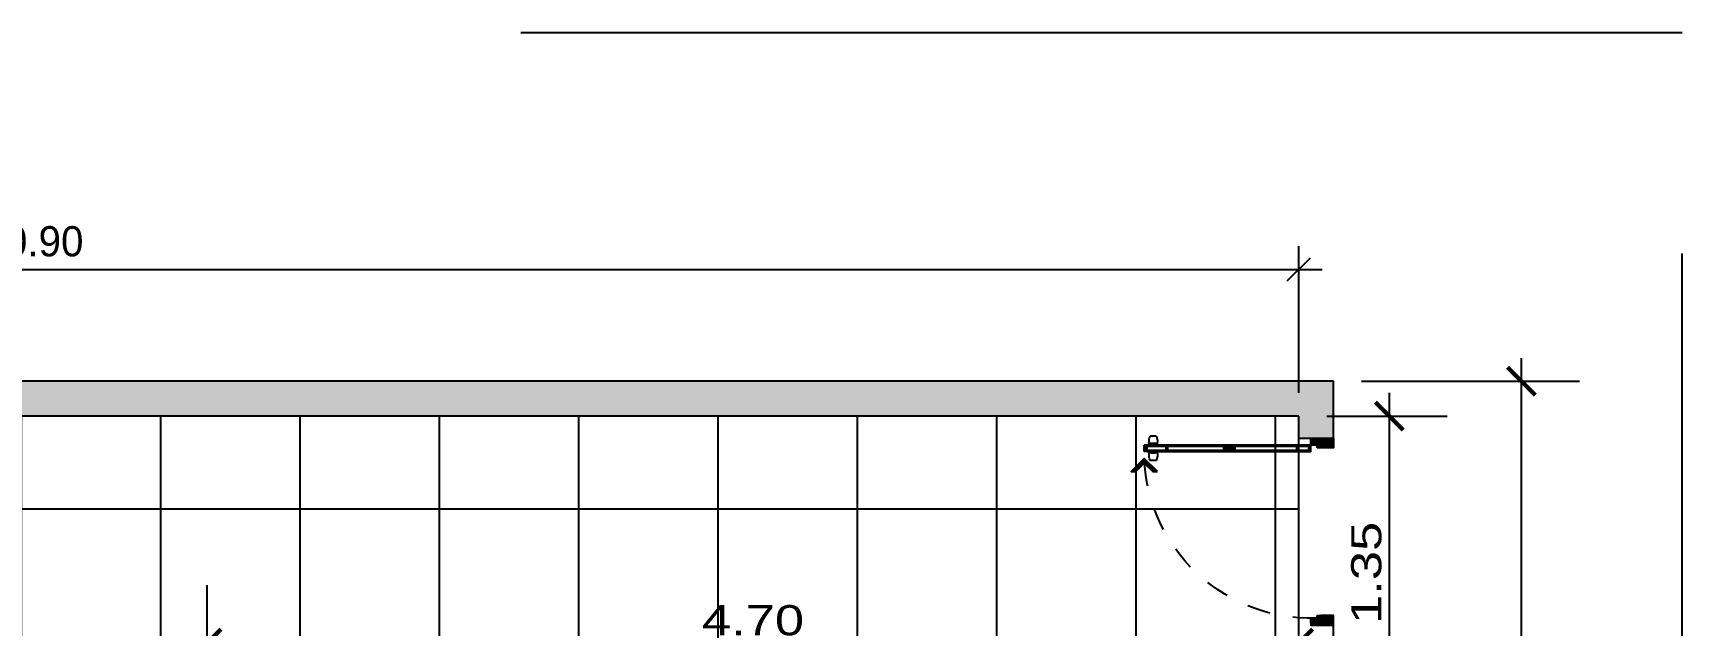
# Model space of a CAD drawing. Header units: inches. Extents: x 5.4 to 65.7, y -9.8 to 26.8.
# Drawn here: x 27.27 to 34.37, y 6.77 to 9.32 of the extents above; entities that cross this region are included whole.
import ezdxf

# ---------------------------------------------------------------- set-up
doc = ezdxf.new("R2010")
doc.units = ezdxf.units.IN
doc.header["$MEASUREMENT"] = 0
doc.linetypes.add('DASHED2', pattern=[0.375, 0.25, -0.125])
doc.linetypes.add('HDR', pattern=[0.36, 0.1, -0.075, 0.11, -0.075])
doc.layers.add('2', color=42, linetype='Continuous')
doc.layers.add('A-PUERTAS', color=1, linetype='Continuous')
doc.layers.add('ROD_PUERTAS', color=27, linetype='Continuous', lineweight=0)
doc.styles.add('Padrão', font='TEMPSITC.TTF')
doc.styles.add('R80-50', font='REFSAN.TTF', dxfattribs={"width": 1.3, "height": 0.13})
doc.dimstyles.new('1-100', dxfattribs={"dimtxt": 0.13, "dimasz": 0.1, "dimexe": 0.1, "dimexo": 0.1, "dimgap": 0.05, "dimtad": 1, "dimzin": 4, "dimdsep": 46, "dimtxsty": 'Padrão', "dimblk1": 'OBLIQUE', "dimblk2": 'OBLIQUE', "dimsah": 1, "dimcen": 0, "dimdle": 0.1, "dimclrd": 256, "dimclre": 253, "dimclrt": 256, "dimadec": 0, "dimazin": 0, "dimtfac": 1, "dimtix": 1, "dimtmove": 2, "dimatfit": 3, "dimldrblk": 'OBLIQUE', "dimfxl": 1, "dimtolj": 1, "dimtzin": 0, "dimlwd": -1, "dimlwe": -1, "dimarcsym": 2})
doc.dimstyles.new('1-50', dxfattribs={"dimtxt": 0.13, "dimasz": 0.12, "dimexe": 0.25, "dimexo": 0.12, "dimgap": 0.03, "dimtad": 1, "dimzin": 5, "dimdsep": 46, "dimtxsty": 'R80-50', "dimblk": 'ARCHTICK', "dimcen": 0.06, "dimdle": 0.1, "dimclrd": 8, "dimclre": 8, "dimclrt": 256, "dimadec": 0, "dimazin": 0, "dimtfac": 1, "dimtix": 1, "dimtmove": 0, "dimatfit": 3, "dimfxl": 1, "dimtolj": 1, "dimtzin": 0, "dimarcsym": 0})
pattern_1 = [(315, (0.7330681, -49.914245), (-0.0014460091433, -0.0014460091433), [])]

# ---------------------------------------------------------------- blocks, each defined once
blk = doc.blocks.new('PUERTA FINAL')
at = {"layer": 'A-PUERTAS'}
h = blk.add_hatch(dxfattribs=at)
h.set_pattern_fill('JIS_WOOD', color=256, scale=0.008, angle=180, style=0)
h.set_pattern_definition([(225, (-1111.0894196, -280.445128), (0.003999999993, -0.003999999993), [])])
h.paths.add_polyline_path([(-678.5089, 91.834), (-678.4998, 91.834), (-678.4998, 91.9556), (-678.549, 91.9556), (-678.549, 91.8872), (-678.5089, 91.8872)])
h.paths.add_polyline_path([(-679.4907, 91.834), (-679.4998, 91.834), (-679.4998, 91.9556), (-679.4496, 91.9556), (-679.4496, 91.8872), (-679.4907, 91.8872)])
h = blk.add_hatch(dxfattribs=at)
h.set_pattern_fill('_USER', color=256, scale=0.0025, angle=405, style=0, pattern_type=0)
h.set_pattern_definition(pattern_1)
h.paths.add_polyline_path([(-679.4636, 91.8667), (-679.4636, 91.834), (-679.4905, 91.834), (-679.4905, 91.8872), (-679.4496, 91.8872), (-679.4496, 91.8667)])
h = blk.add_hatch(dxfattribs=at)
h.set_pattern_fill('_USER', color=256, scale=0.0025, angle=405, style=0, pattern_type=0)
h.set_pattern_definition(pattern_1)
h.paths.add_polyline_path([(-678.5358, 91.8667), (-678.5498, 91.8667), (-678.5498, 91.8872), (-678.5089, 91.8872), (-678.5089, 91.834), (-678.5358, 91.834)])
h = blk.add_hatch(dxfattribs=at)
h.set_pattern_fill('_USER', color=256, scale=0.0025, angle=225, style=0, pattern_type=0)
h.set_pattern_definition([(225, (0, 0), (0.001767766953, -0.001767766953), [])])
h.paths.add_polyline_path([(-678.5408, 90.9556), (-678.5358, 90.9556), (-678.5358, 90.939), (-678.5686, 90.939), (-678.5686, 90.9556), (-678.5637, 90.9556)])
h.paths.add_polyline_path([(-678.5686, 91.82), (-678.5637, 91.82), (-678.5637, 90.9556), (-678.5686, 90.9556)])
h.paths.add_polyline_path([(-678.5358, 90.9556), (-678.5408, 90.9556), (-678.5408, 91.82), (-678.5358, 91.82)])
h.paths.add_polyline_path([(-678.5408, 91.0647), (-678.5637, 91.0647), (-678.5637, 91.0575), (-678.5408, 91.0575)])
h.paths.add_polyline_path([(-678.5637, 91.426), (-678.5408, 91.426), (-678.5408, 91.3646), (-678.5637, 91.3646)])
h.paths.add_polyline_path([(-678.5408, 91.7587), (-678.5637, 91.7587), (-678.5637, 91.7659), (-678.5408, 91.7659)])
h.paths.add_polyline_path([(-678.6767, 91.0105), (-678.606, 90.9398), (-678.6767, 90.8691), (-678.6767, 90.8941), (-678.631, 90.9398), (-678.6767, 90.9855)])
h = blk.add_hatch(dxfattribs=at)
h.set_pattern_fill('_USER', color=256, scale=0.0025, angle=225, style=0, pattern_type=0)
h.set_pattern_definition([(225, (-97.9890494, 471.9185073), (-0.0014460091433, 0.0014460091433), [])])
h.paths.add_polyline_path([(-678.5358, 91.834), (-678.5358, 91.82), (-678.5408, 91.82), (-678.5637, 91.82), (-678.5686, 91.82), (-678.5686, 91.834)])
for p, q in [((-678.5089, 91.8872), (-678.5498, 91.8872)), ((-678.5498, 91.8872), (-678.5498, 91.8667)), ((-678.5686, 91.82), (-678.5686, 91.834)), ((-678.5686, 91.834), (-678.5358, 91.834)), ((-678.5637, 91.82), (-678.5686, 91.82)), ((-678.5686, 91.82), (-678.5686, 90.9556)), ((-678.5686, 90.9556), (-678.5686, 91.82)), ((-678.5408, 91.82), (-678.5637, 91.82)), ((-678.5637, 91.82), (-678.5637, 90.9556)), ((-678.5498, 91.8667), (-678.5358, 91.8667)), ((-678.5408, 91.82), (-678.5408, 90.9556)), ((-678.5358, 91.82), (-678.5408, 91.82)), ((-678.5408, 91.82), (-678.5408, 91.7587)), ((-678.5358, 91.8667), (-678.5358, 91.834)), ((-678.5358, 91.834), (-678.5089, 91.834)), ((-678.5358, 91.834), (-678.5358, 91.82)), ((-678.5358, 91.82), (-678.5358, 90.9556)), ((-678.5637, 91.7587), (-678.5408, 91.7587)), ((-678.5599, 91.7659), (-678.5447, 91.7659)), ((-678.5599, 91.7587), (-678.5599, 91.7659)), ((-678.5447, 91.7587), (-678.5447, 91.7659)), ((-678.6173, 91.0025), (-678.6173, 90.9735)), ((-678.5793, 91.0105), (-678.5844, 91.0105)), ((-678.5768, 91.0081), (-678.5768, 90.9679)), ((-678.5737, 90.9992), (-678.5768, 90.9992)), ((-678.5768, 90.9768), (-678.5768, 90.9992)), ((-678.5768, 90.9768), (-678.5768, 90.9992)), ((-678.5705, 91.0028), (-678.5737, 91.0009)), ((-678.5737, 91.0009), (-678.5737, 90.9751)), ((-678.5737, 91.0009), (-678.5737, 90.9751)), ((-678.5689, 91.0045), (-678.5705, 91.0028)), ((-678.5705, 90.9732), (-678.5705, 91.0028)), ((-678.5705, 91.0028), (-678.5705, 90.9732)), ((-678.5689, 91.0045), (-678.5682, 91.0045)), ((-678.5689, 90.9714), (-678.5689, 91.0045)), ((-678.5682, 91.0045), (-678.5682, 90.9714)), ((-678.5637, 91.0647), (-678.5408, 91.0647)), ((-678.5599, 91.0647), (-678.5599, 91.0575)), ((-678.5599, 91.0575), (-678.5447, 91.0575)), ((-678.5447, 91.0647), (-678.5447, 91.0575)), ((-678.5347, 91.0045), (-678.5355, 91.0045)), ((-678.5355, 91.0045), (-678.5355, 90.9714)), ((-678.5347, 91.0045), (-678.5331, 91.0028)), ((-678.5347, 90.9714), (-678.5347, 91.0045)), ((-678.5331, 91.0028), (-678.53, 91.0009)), ((-678.5331, 90.9732), (-678.5331, 91.0028)), ((-678.5331, 91.0028), (-678.5331, 90.9732)), ((-678.53, 91.0009), (-678.53, 90.9751)), ((-678.53, 91.0009), (-678.53, 90.9751)), ((-678.53, 90.9992), (-678.5268, 90.9992)), ((-678.5268, 91.0081), (-678.5268, 90.9679)), ((-678.5268, 90.9768), (-678.5268, 90.9992)), ((-678.5268, 90.9768), (-678.5268, 90.9992)), ((-678.5244, 91.0105), (-678.5193, 91.0105)), ((-678.4864, 91.0025), (-678.4864, 90.9735)), ((-678.5793, 90.9654), (-678.5844, 90.9654)), ((-678.5737, 90.9768), (-678.5768, 90.9768)), ((-678.5705, 90.9732), (-678.5737, 90.9751)), ((-678.5689, 90.9714), (-678.5705, 90.9732)), ((-678.5682, 90.9714), (-678.5689, 90.9714)), ((-678.5686, 90.9556), (-678.5686, 90.939)), ((-678.5637, 90.9556), (-678.5686, 90.9556)), ((-678.5686, 90.939), (-678.5358, 90.939)), ((-678.5637, 90.9556), (-678.5408, 90.9556)), ((-678.5408, 90.9556), (-678.5358, 90.9556)), ((-678.5358, 90.9556), (-678.5358, 90.939)), ((-678.5355, 90.9714), (-678.5347, 90.9714)), ((-678.5347, 90.9714), (-678.5331, 90.9732)), ((-678.5331, 90.9732), (-678.53, 90.9751)), ((-678.53, 90.9768), (-678.5268, 90.9768)), ((-678.5244, 90.9654), (-678.5193, 90.9654))]:
    blk.add_line(p, q, dxfattribs=at)
for points in [[(-679.4907, 91.834), (-679.4998, 91.834), (-679.4998, 91.9556), (-679.4496, 91.9556), (-679.4496, 91.8872), (-679.4907, 91.8872)], [(-679.4496, 91.8667), (-679.4496, 91.8872), (-679.4905, 91.8872), (-679.4905, 91.834), (-679.4636, 91.834), (-679.4636, 91.8667)], [(-678.5089, 91.834), (-678.4998, 91.834), (-678.4998, 91.9556), (-678.549, 91.9556), (-678.549, 91.8872), (-678.5089, 91.8872)], [(-678.5686, 91.82), (-678.5637, 91.82), (-678.5637, 90.9556), (-678.5686, 90.9556)], [(-678.5358, 90.9556), (-678.5408, 90.9556), (-678.5408, 91.82), (-678.5358, 91.82)], [(-678.5408, 91.7587), (-678.5637, 91.7587), (-678.5637, 91.7659), (-678.5408, 91.7659)], [(-678.5637, 91.426), (-678.5408, 91.426), (-678.5408, 91.3646), (-678.5637, 91.3646)], [(-678.6767, 91.0105), (-678.606, 90.9398), (-678.6767, 90.8691), (-678.6767, 90.8941), (-678.631, 90.9398), (-678.6767, 90.9855)], [(-678.5408, 91.0647), (-678.5637, 91.0647), (-678.5637, 91.0575), (-678.5408, 91.0575)]]:
    blk.add_lwpolyline(points, close=True, dxfattribs=at)
for points in [[(-678.5408, 91.426), (-678.5637, 91.426)], [(-678.5408, 91.3646), (-678.5637, 91.3646)]]:
    blk.add_lwpolyline(points, dxfattribs=at)
at = {"layer": 'A-PUERTAS', "linetype": 'HDR', "ltscale": 0.5}
blk.add_arc((-678.5686, 91.834), 0.895, 178.29787, 273.82152, dxfattribs=at)
at = {"layer": 'A-PUERTAS'}
for centre, radius, start, end in [((-678.6148, 91.0025), 0.00245, 112.73732, 180), ((-678.5867, 90.9355), 0.0751, 88.22626, 112.73732), ((-678.5793, 91.0081), 0.00245, 0, 90), ((-678.5244, 91.0081), 0.00245, 90, 180), ((-678.5169, 90.9355), 0.0751, 67.26268, 91.77374), ((-678.4888, 91.0025), 0.00245, 360, 67.26268), ((-678.6148, 90.9735), 0.00245, 180, 247.26268), ((-678.5867, 91.0405), 0.0751, 247.26268, 271.77374), ((-678.5793, 90.9679), 0.00245, 270, 360), ((-678.5244, 90.9679), 0.00245, 180, 270), ((-678.5169, 91.0405), 0.0751, 268.22626, 292.73732), ((-678.4888, 90.9735), 0.00245, 292.73732, 360)]:
    blk.add_arc(centre, radius, start, end, dxfattribs=at)
blk = doc.blocks.new('_Oblique')
at = {"color": 0, "linetype": 'ByBlock', "lineweight": -2}
blk.add_line((-0.5, -0.5), (0.5, 0.5), dxfattribs=at)
blk = doc.blocks.new('*D32')
at = {"color": 253}
for p, q in [((21.8214, 7.7725), (21.8214, 8.4044)), ((32.7214, 7.7725), (32.7214, 8.4044))]:
    blk.add_line(p, q, dxfattribs=at)
blk.add_line((21.7214, 8.3044), (32.8214, 8.3044))
at = {"layer": 'DEFPOINTS', "color": 0}
for p in [(32.7214, 8.3044), (21.8214, 7.6725), (32.7214, 7.6725)]:
    blk.add_point(p, dxfattribs=at)
at = {"xscale": 0.1, "yscale": 0.1, "zscale": 0.1, "rotation": 180}
blk.add_blockref('_Oblique', (21.8214, 8.3044), dxfattribs=at)
at = {"xscale": 0.1, "yscale": 0.1, "zscale": 0.1}
blk.add_blockref('_Oblique', (32.7214, 8.3044), dxfattribs=at)
at = {"insert": (27.2714, 8.4246), "char_height": 0.13, "attachment_point": 5, "style": 'Padrão'}
blk.add_mtext('\\A1;10.90', dxfattribs=at)
blk = doc.blocks.new('_ArchTick')
at = {"color": 0, "linetype": 'ByBlock', "const_width": 0.15}
blk.add_lwpolyline([(-0.5, -0.5), (0.5, 0.5)], dxfattribs=at)
blk = doc.blocks.new('*D35')
at = {"color": 8, "lineweight": -2}
for p, q in [((33.1105, 7.7725), (33.1105, 6.2225)), ((32.8414, 7.6725), (33.3605, 7.6725)), ((32.8414, 6.3225), (33.3605, 6.3225))]:
    blk.add_line(p, q, dxfattribs=at)
at = {"layer": 'DEFPOINTS', "color": 0}
for p in [(32.7214, 7.6725), (32.7214, 6.3225), (33.1105, 6.3225)]:
    blk.add_point(p, dxfattribs=at)
at = {"color": 8, "lineweight": -2, "xscale": 0.12, "yscale": 0.12, "zscale": 0.12}
for p, rotation in [((33.1105, 7.6725), 90), ((33.1105, 6.3225), 270)]:
    blk.add_blockref('_ArchTick', p, dxfattribs=dict(at, rotation=rotation))
at = {"insert": (33.0128, 6.9975), "char_height": 0.13, "attachment_point": 5, "rotation": 90, "style": 'R80-50'}
blk.add_mtext('\\A1;1.35', dxfattribs=at)
blk = doc.blocks.new('*D42')
at = {"color": 8, "lineweight": -2}
for p, q in [((33.6797, -4.2275), (33.6797, 7.9225)), ((32.9914, 7.8225), (33.9297, 7.8225)), ((33.7414, -4.1275), (33.9297, -4.1275))]:
    blk.add_line(p, q, dxfattribs=at)
at = {"layer": 'DEFPOINTS', "color": 0}
for p in [(32.8714, 7.8225), (33.6797, 7.8225), (33.6214, -4.1275)]:
    blk.add_point(p, dxfattribs=at)
at = {"color": 8, "lineweight": -2, "xscale": 0.12, "yscale": 0.12, "zscale": 0.12}
for p, rotation in [((33.6797, 7.8225), 90), ((33.6797, -4.1275), 270)]:
    blk.add_blockref('_ArchTick', p, dxfattribs=dict(at, rotation=rotation))
at = {"insert": (33.5821, 1.8475), "char_height": 0.13, "attachment_point": 5, "rotation": 90, "style": 'R80-50'}
blk.add_mtext('\\A1;11.95', dxfattribs=at)
blk = doc.blocks.new('*D43')
at = {"color": 8, "lineweight": -2}
for p, q in [((28.0214, 6.3075), (28.0214, 6.945)), ((32.7214, 6.2925), (32.7214, 6.945)), ((32.8214, 6.695), (27.9214, 6.695))]:
    blk.add_line(p, q, dxfattribs=at)
at = {"layer": 'DEFPOINTS', "color": 0}
for p in [(28.0214, 6.695), (28.0214, 6.1875), (32.7214, 6.1725)]:
    blk.add_point(p, dxfattribs=at)
at = {"color": 8, "lineweight": -2, "xscale": 0.12, "yscale": 0.12, "zscale": 0.12, "rotation": 180}
blk.add_blockref('_ArchTick', (28.0214, 6.695), dxfattribs=at)
at = {"color": 8, "lineweight": -2, "xscale": 0.12, "yscale": 0.12, "zscale": 0.12}
blk.add_blockref('_ArchTick', (32.7214, 6.695), dxfattribs=at)
at = {"insert": (30.3714, 6.7927), "char_height": 0.13, "attachment_point": 5, "style": 'R80-50'}
blk.add_mtext('\\A1;4.70', dxfattribs=at)

msp = doc.modelspace()

# ---------------------------------------------------------------- hatches: boundary and pattern name
h = msp.add_hatch(color=256)
edge = h.paths.add_edge_path()
edge.add_line((32.8714, 7.8225), (21.6714, 7.8225))
edge.add_line((21.6714, 7.8225), (21.6714, 1.9215))
edge.add_line((21.6714, 1.9215), (21.8214, 1.9215))
edge.add_line((21.8214, 1.9215), (21.8214, 3.5874))
edge.add_line((21.8214, 3.5874), (21.8208, 3.9597))
edge.add_line((21.8208, 3.9597), (21.8201, 4.3874))
edge.add_line((21.8201, 4.3874), (21.8214, 4.3874))
edge.add_line((21.8214, 4.3874), (21.8214, 6.4467))
edge.add_line((21.8214, 6.4467), (21.79, 6.4578))
edge.add_ellipse((22.0221, 5.2027), major_axis=(-0.9025, 0.9025), ratio=1, start_angle=324.04876, end_angle=325.47654, ccw=False)
edge.add_line((21.8214, 6.4634), (21.8214, 6.5352))
edge.add_ellipse((22.2292, 7.8821), major_axis=(-0.9951, 0.9951), ratio=1, start_angle=117.25694, end_angle=118.15281, ccw=False)
edge.add_line((21.8001, 6.5418), (21.8214, 6.5418))
edge.add_line((21.8214, 6.5418), (21.8214, 7.6725))
edge.add_line((21.8214, 7.6725), (22.3244, 7.6725))
edge.add_arc((22.2001, 7.6071), 0.1405, 27.75953, 45.81072)
edge.add_arc((22.2278, 7.5565), 0.1668, 44.05683, 65.09895, ccw=False)
edge.add_line((22.3477, 7.6725), (32.7214, 7.6725))
edge.add_line((32.7214, 7.6725), (32.7214, 7.5757))
edge.add_line((32.7214, 7.5757), (32.8714, 7.5757))
edge.add_line((32.8714, 7.5757), (32.8714, 7.8225))
at = {"layer": '2'}
h = msp.add_hatch(dxfattribs=at)
h.set_pattern_fill('_USER', color=32, scale=0.6, style=0, double=1, pattern_type=0)
h.set_pattern_definition([(0, (21.82137, -4.1275), (0, 0.6), []), (90, (21.82137, -4.1275), (-0.6, 0), [])])
h.paths.add_polyline_path([(32.7214, 7.6725), (23.3214, 7.6725), (23.3214, 6.0525), (21.8214, 6.0525), (21.8214, -2.3275), (24.8714, -2.3275), (24.8714, -4.1275), (27.7914, -4.1275), (27.7914, -4.049), (27.8714, -4.049), (27.8714, 6.2848), (32.7214, 6.3225)])

# ---------------------------------------------------------------- linework, layer by layer
at = {"linetype": 'DASHED2', "ltscale": 20}
for p, q in [((34.3714, 9.3225), (20.1714, 9.3225)), ((34.3714, -4.1275), (34.3714, 9.3225))]:
    msp.add_line(p, q, dxfattribs=at)
for p, q in [((32.8714, 7.8225), (21.6714, 7.8225)), ((32.8714, 7.5362), (32.8714, 7.8225)), ((32.7214, 7.6725), (21.8214, 7.6725)), ((32.7214, 7.5757), (32.7214, 7.6725)), ((32.8714, 7.5757), (32.7214, 7.5757)), ((32.8714, -4.1275), (32.8714, 6.8131))]:
    msp.add_line(p, q)
msp.add_lwpolyline([(32.7214, 7.6725), (23.3214, 7.6725), (23.3214, 6.0525), (21.8214, 6.0525), (21.8214, -2.3275), (24.8714, -2.3275), (24.8714, -4.1275), (27.7914, -4.1275), (27.7914, -4.049), (27.8714, -4.049), (27.8714, 6.2848), (32.7214, 6.3225), (32.7214, 7.6725)])

# ---------------------------------------------------------------- block references
at = {"layer": 'ROD_PUERTAS', "xscale": -0.80286904855931, "yscale": 0.8028690485592187, "zscale": 0.8028690485591771, "rotation": 270}
msp.add_blockref('PUERTA FINAL', (-40.9569, 552.3222), dxfattribs=at)

# ---------------------------------------------------------------- dimensions: what is measured, and where the dimension line sits
for base, p1, p2, dimstyle, picture, middle in [((32.7214, 8.3044), (21.8214, 7.6725), (32.7214, 7.6725), '1-100', '*D32', (27.2714, 8.4246)), ((28.0214, 6.695), (32.7214, 6.1725), (28.0214, 6.1875), '1-50', '*D43', (30.3714, 6.7927))]:
    dim = msp.add_linear_dim(base=base, p1=p1, p2=p2, dimstyle=dimstyle)
    dim.commit()
    dim.dimension.update_dxf_attribs({"geometry": picture, "text_midpoint": middle})
for base, p1, p2, picture, middle in [((33.6797, 7.8225), (33.6214, -4.1275), (32.8714, 7.8225), '*D42', (33.5821, 1.8475)), ((33.1105, 6.3225), (32.7214, 7.6725), (32.7214, 6.3225), '*D35', (33.0128, 6.9975))]:
    dim = msp.add_linear_dim(base=base, p1=p1, p2=p2, angle=90, dimstyle='1-50')
    dim.commit()
    dim.dimension.update_dxf_attribs({"geometry": picture, "text_midpoint": middle})

doc.saveas('drawing.dxf')
